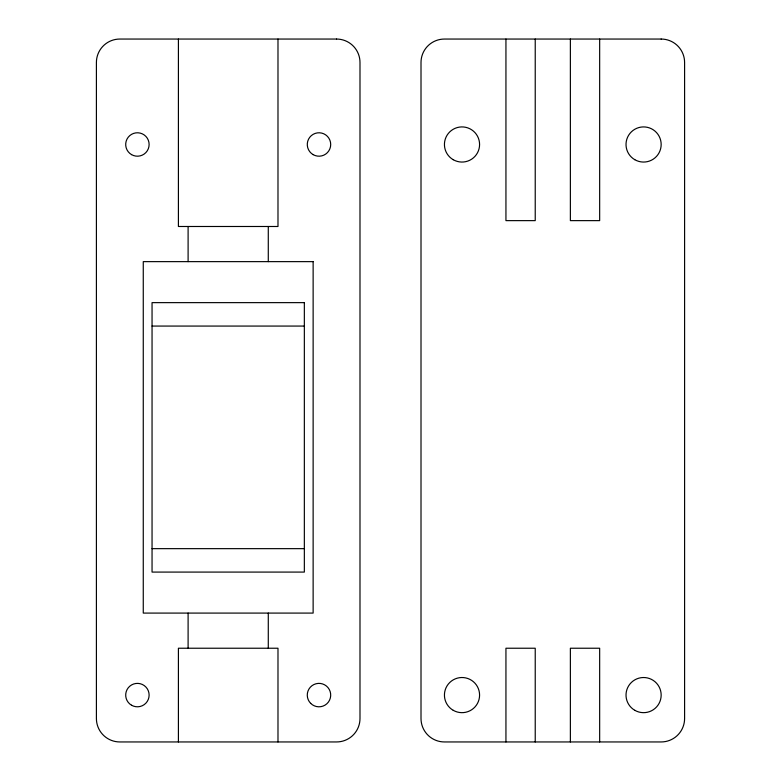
<?xml version="1.0" encoding="UTF-8"?>
<svg xmlns="http://www.w3.org/2000/svg" width="781" height="781" viewBox="0 0 781 781"><rect width="100%" height="100%" fill="white"/><g stroke="black" fill="none" stroke-linecap="round" stroke-linejoin="round"><path stroke-width="1.17" d="M152.051 326.067L304.346 326.067M152.051 548.652L304.346 548.652M599.662 39.05L599.662 220.632L570.374 220.632L570.374 39.05M599.662 741.95L599.662 648.23L570.374 648.23L570.374 741.95M535.229 39.05L535.229 220.632L505.942 220.632L505.942 39.05M535.229 741.95L535.229 648.23L505.942 648.23L505.942 741.95M277.987 39.05L277.987 226.49L178.41 226.49L178.41 39.05M277.987 741.95L277.987 648.23L178.41 648.23L178.41 741.95M268.283 226.49L268.283 261.635M268.283 613.085L268.283 648.23M188.104 226.49L188.104 261.635M188.104 613.085L188.104 648.23M336.562 39.05L119.835 39.05A23.43 23.43 0 0 0 96.405 62.48L96.405 718.52A23.43 23.43 0 0 0 119.835 741.95L336.562 741.95A23.43 23.43 0 0 0 359.992 718.52L359.992 62.48A23.43 23.43 0 0 0 336.562 39.05M661.165 39.05L444.438 39.05A23.43 23.43 0 0 0 421.008 62.48L421.008 718.52A23.43 23.43 0 0 0 444.438 741.95L661.165 741.95A23.43 23.43 0 0 0 684.595 718.52L684.595 62.48A23.43 23.43 0 0 0 661.165 39.05M313.132 261.635L143.265 261.635L143.265 613.085L313.132 613.085L313.132 261.635M304.346 302.637L152.051 302.637L152.051 572.082L304.346 572.082L304.346 302.637M453.224 159.705A17.572 17.572 0 0 0 479.583 144.485A17.572 17.572 0 0 0 453.224 129.265A17.572 17.572 0 0 0 453.224 159.705M634.807 159.705A17.572 17.572 0 0 0 661.165 144.485A17.572 17.572 0 0 0 634.807 129.265A17.572 17.572 0 0 0 634.807 159.705M634.807 710.31A17.572 17.572 0 0 0 661.165 695.09A17.572 17.572 0 0 0 634.807 679.87A17.572 17.572 0 0 0 634.807 710.31M453.224 710.31A17.572 17.572 0 0 0 479.583 695.09A17.572 17.572 0 0 0 453.224 679.87A17.572 17.572 0 0 0 453.224 710.31M131.55 154.628A11.715 11.715 0 0 0 149.122 144.485A11.715 11.715 0 0 0 131.55 134.342A11.715 11.715 0 0 0 131.55 154.628M313.132 154.628A11.715 11.715 0 0 0 330.705 144.485A11.715 11.715 0 0 0 313.132 134.342A11.715 11.715 0 0 0 313.132 154.628M310.701 703.378A11.715 11.715 0 0 0 330.304 698.126A11.715 11.715 0 0 0 315.954 683.775A11.715 11.715 0 0 0 310.701 703.378M131.55 705.233A11.715 11.715 0 0 0 149.122 695.09A11.715 11.715 0 0 0 131.55 684.947A11.715 11.715 0 0 0 131.55 705.233"/></g></svg>
